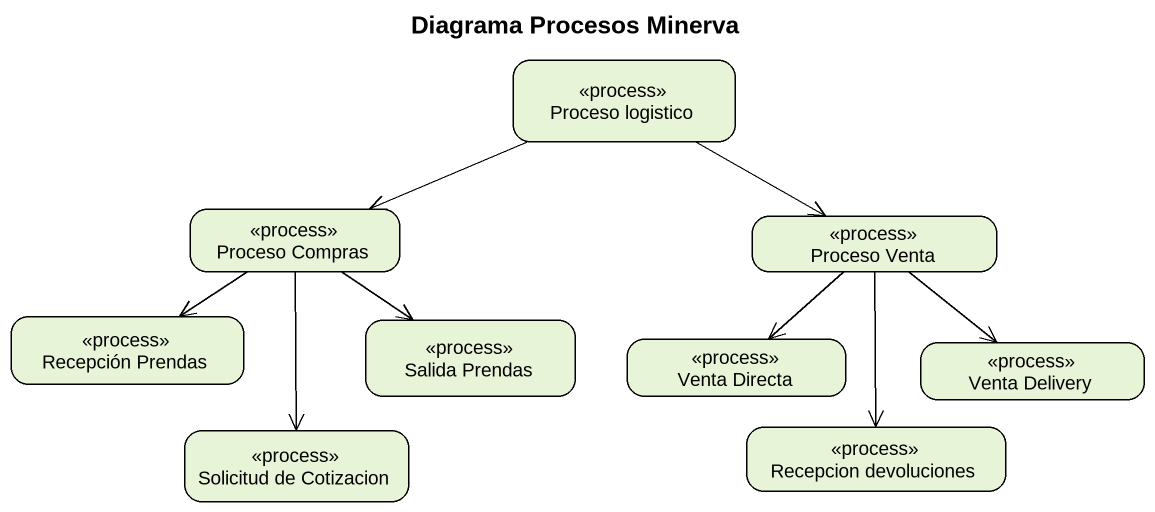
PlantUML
@startuml
title Diagrama Procesos Minerva
hide empty description
state "Proceso logistico" as Proceso_logistico <<process>>
state "Proceso Compras" as Proceso_Compras <<process>>
state "Proceso Venta" as Proceso_Venta <<process>>
state "Recepción Prendas" as Recepción_Prendas <<process>>
state "Salida Prendas" as Salida_Prendas <<process>>
state "Venta Directa" as Venta_Directa <<process>>
state "Venta Delivery" as Venta_Delivery <<process>>
state "Solicitud de Cotizacion" as Solicitud_de_Cotizacion <<process>>
state "Recepcion devoluciones" as Recepcion_devoluciones <<process>>
Proceso_logistico -left-> Proceso_Compras
Proceso_logistico -right-> Proceso_Venta
Proceso_Compras --> Recepción_Prendas
Proceso_Compras --> Salida_Prendas
Proceso_Compras --> Solicitud_de_Cotizacion
Proceso_Venta --> Venta_Directa
Proceso_Venta --> Venta_Delivery
Proceso_Venta --> Recepcion_devoluciones
@enduml
